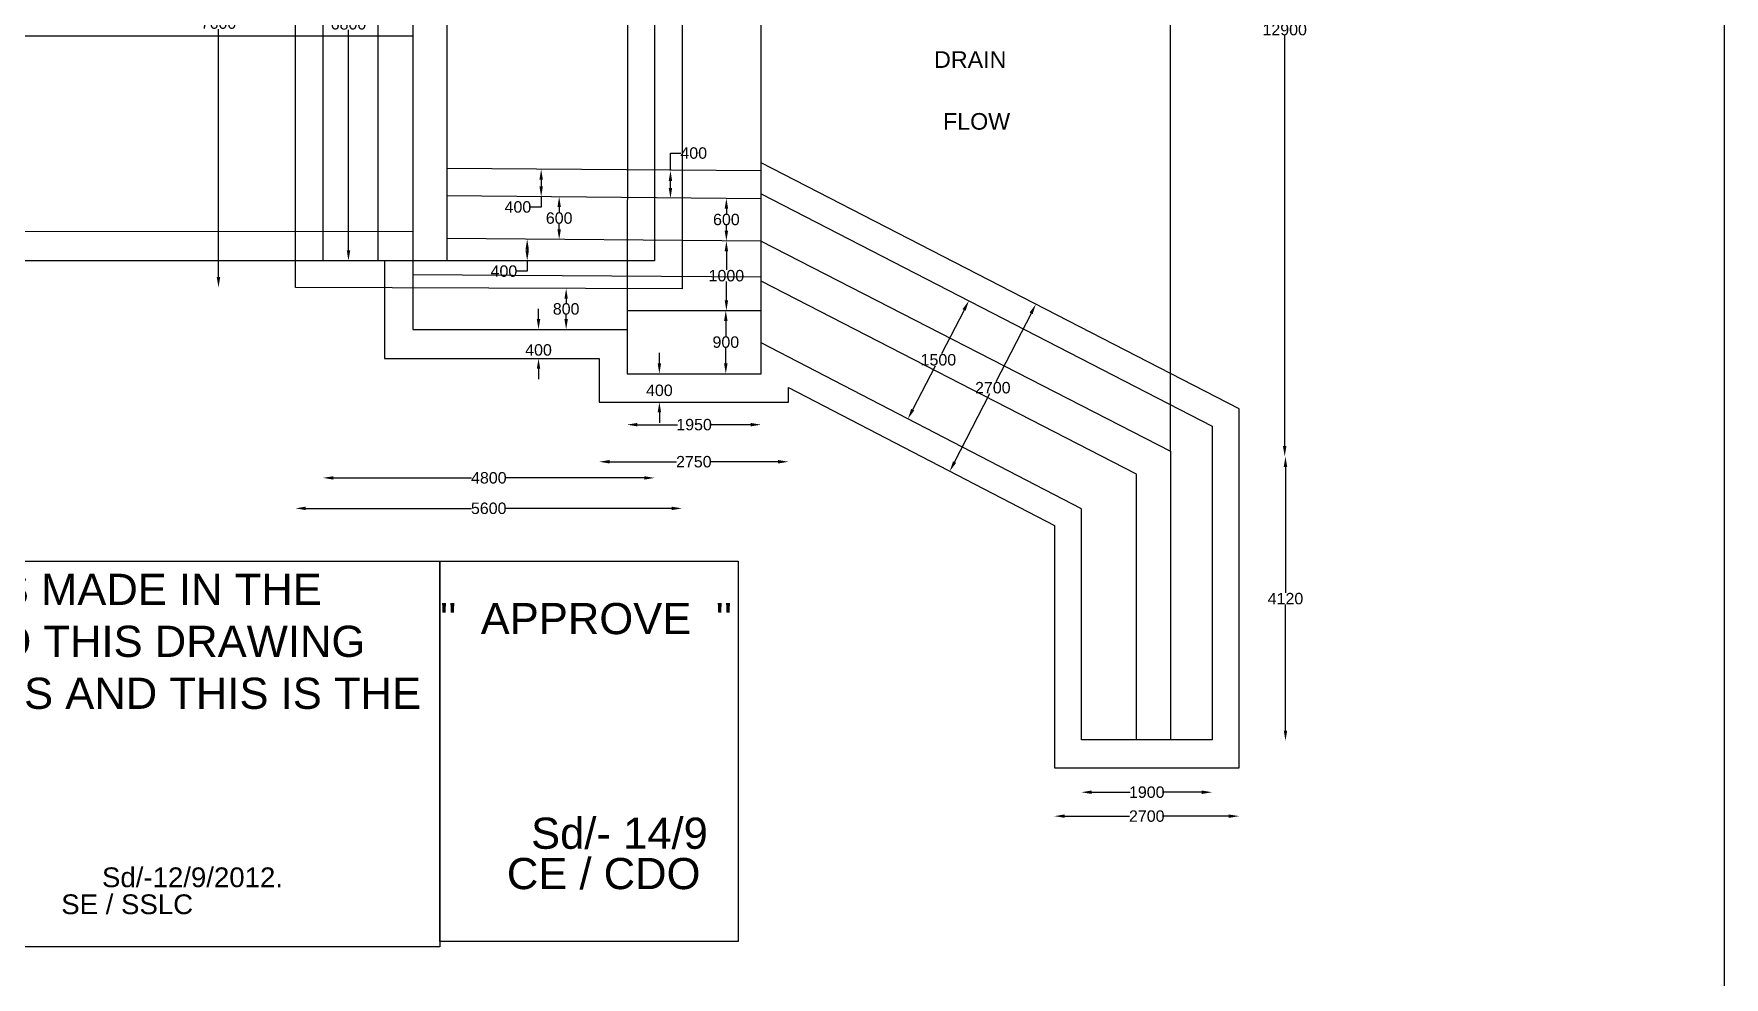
# Model space of a CAD drawing. Header units: inches. Extents: x 3910 to 36465, y 2 to 22749.
# Drawn here: x 21363 to 29493, y 5128 to 9668 of the extents above; entities that cross this region are included whole.
import ezdxf

# ---------------------------------------------------------------- set-up
doc = ezdxf.new("R2010")
doc.units = ezdxf.units.IN
doc.header["$MEASUREMENT"] = 0
doc.layers.add('DIMENSIONS', color=7, linetype='Continuous')
doc.styles.get("Standard").update_dxf_attribs({"font": 'arial.ttf', "height": 55})
doc.dimstyles.get("Standard").update_dxf_attribs({"dimtxt": 55, "dimasz": 50, "dimexe": 0.18, "dimexo": 0.0625, "dimgap": 0.09, "dimtad": 0, "dimtih": 1, "dimtoh": 1, "dimdec": 4, "dimzin": 0, "dimdsep": 46, "dimtxsty": 'Standard', "dimcen": 0.09, "dimse1": 1, "dimse2": 1, "dimadec": 0, "dimazin": 0, "dimtfac": 1, "dimtdec": 4, "dimtofl": 0, "dimtmove": 0, "dimatfit": 3, "dimfxl": 1, "dimtolj": 1, "dimtzin": 0, "dimarcsym": 0})

# ---------------------------------------------------------------- blocks, each defined once
blk = doc.blocks.new('*D80')
at = {"color": 0, "lineweight": -2, "transparency": 16777216}
for p, q in [((22251.3, 10940.3), (22251.3, 9746.8)), ((22251.3, 8496.9), (22251.3, 9690.4))]:
    blk.add_line(p, q, dxfattribs=at)
at = {"color": 0, "transparency": 16777216}
for points in [[(22242.9, 10940.3), (22259.6, 10940.3), (22251.3, 10990.3)], [(22242.9, 8496.9), (22259.6, 8496.9), (22251.3, 8446.9)]]:
    blk.add_solid(points, dxfattribs=at)
at = {"layer": 'Defpoints', "color": 0, "transparency": 16777216}
for p in [(22621.3, 10990.3), (22251.3, 8446.9), (22621.3, 8446.9)]:
    blk.add_point(p, dxfattribs=at)
at = {"color": 0, "transparency": 16777216, "insert": (22251.3, 9718.6), "char_height": 55, "attachment_point": 5}
blk.add_mtext('\\A1;7600', dxfattribs=at)
blk = doc.blocks.new('*D81')
at = {"color": 0, "lineweight": -2, "transparency": 16777216}
for p, q in [((22876.6, 10804.9), (22876.6, 9743.3)), ((22876.6, 8625.4), (22876.6, 9687))]:
    blk.add_line(p, q, dxfattribs=at)
at = {"color": 0, "transparency": 16777216}
for points in [[(22868.3, 10804.9), (22884.9, 10804.9), (22876.6, 10854.9)], [(22868.3, 8625.4), (22884.9, 8625.4), (22876.6, 8575.4)]]:
    blk.add_solid(points, dxfattribs=at)
at = {"layer": 'Defpoints', "color": 0, "transparency": 16777216}
for p in [(22831.4, 10854.9), (22831.4, 8575.4), (22876.6, 8575.4)]:
    blk.add_point(p, dxfattribs=at)
at = {"color": 0, "transparency": 16777216, "insert": (22876.6, 9715.2), "char_height": 55, "attachment_point": 5}
blk.add_mtext('\\A1;6800', dxfattribs=at)
blk = doc.blocks.new('*D109')
at = {"color": 0, "lineweight": -2, "transparency": 16777216}
for p, q in [((27379.3, 11691.1), (27379.3, 9715.6)), ((27379.3, 7683.8), (27379.3, 9659.3))]:
    blk.add_line(p, q, dxfattribs=at)
at = {"color": 0, "transparency": 16777216}
for points in [[(27371, 11691.1), (27387.7, 11691.1), (27379.3, 11741.1)], [(27371, 7683.8), (27387.7, 7683.8), (27379.3, 7633.8)]]:
    blk.add_solid(points, dxfattribs=at)
at = {"layer": 'Defpoints', "color": 0, "transparency": 16777216}
for p in [(27386.1, 11741.1), (27379.3, 7633.8), (27389, 7633.8)]:
    blk.add_point(p, dxfattribs=at)
at = {"color": 0, "transparency": 16777216, "insert": (27379.3, 9687.4), "char_height": 55, "attachment_point": 5}
blk.add_mtext('\\A1;12900', dxfattribs=at)
blk = doc.blocks.new('*D110')
at = {"layer": 'Defpoints', "color": 0, "transparency": 16777216}
for p in [(27379.3, 7633.8), (27382.7, 6265.3), (27383.1, 6265.3)]:
    blk.add_point(p, dxfattribs=at)
at = {"layer": 'DIMENSIONS', "color": 0, "lineweight": -2, "transparency": 16777216}
for p, q in [((27383.1, 7583.8), (27383.1, 6977.7)), ((27383.1, 6315.3), (27383.1, 6921.4))]:
    blk.add_line(p, q, dxfattribs=at)
at = {"layer": 'DIMENSIONS', "color": 0, "transparency": 16777216}
for points in [[(27374.8, 7583.8), (27391.4, 7583.8), (27383.1, 7633.8)], [(27374.8, 6315.3), (27391.4, 6315.3), (27383.1, 6265.3)]]:
    blk.add_solid(points, dxfattribs=at)
at = {"layer": 'DIMENSIONS', "color": 0, "transparency": 16777216, "insert": (27383.1, 6949.6), "char_height": 55, "attachment_point": 5}
blk.add_mtext('\\A1;4120', dxfattribs=at)
blk = doc.blocks.new('*D111')
at = {"layer": 'Defpoints', "color": 0, "transparency": 16777216}
for p in [(26401.3, 6271), (27030.5, 6271), (27030.5, 6018.3)]:
    blk.add_point(p, dxfattribs=at)
at = {"layer": 'DIMENSIONS', "color": 0, "lineweight": -2, "transparency": 16777216}
for p, q in [((26451.3, 6018.3), (26636.3, 6018.3)), ((26980.5, 6018.3), (26795.4, 6018.3))]:
    blk.add_line(p, q, dxfattribs=at)
at = {"layer": 'DIMENSIONS', "color": 0, "transparency": 16777216}
for points in [[(26451.3, 6026.6), (26451.3, 6009.9), (26401.3, 6018.3)], [(26980.5, 6026.6), (26980.5, 6009.9), (27030.5, 6018.3)]]:
    blk.add_solid(points, dxfattribs=at)
at = {"layer": 'DIMENSIONS', "color": 0, "transparency": 16777216, "insert": (26715.9, 6018.3), "char_height": 55, "attachment_point": 5}
blk.add_mtext('\\A1;1900', dxfattribs=at)
blk = doc.blocks.new('*D112')
at = {"layer": 'Defpoints', "color": 0, "transparency": 16777216}
for p in [(26271.7, 6136.3), (27160, 6136.3), (27160, 5903.2)]:
    blk.add_point(p, dxfattribs=at)
at = {"layer": 'DIMENSIONS', "color": 0, "lineweight": -2, "transparency": 16777216}
for p, q in [((26321.7, 5903.2), (26633.3, 5903.2)), ((27110, 5903.2), (26798.4, 5903.2))]:
    blk.add_line(p, q, dxfattribs=at)
at = {"layer": 'DIMENSIONS', "color": 0, "transparency": 16777216}
for points in [[(26321.7, 5911.5), (26321.7, 5894.9), (26271.7, 5903.2)], [(27110, 5911.5), (27110, 5894.9), (27160, 5903.2)]]:
    blk.add_solid(points, dxfattribs=at)
at = {"layer": 'DIMENSIONS', "color": 0, "transparency": 16777216, "insert": (26715.9, 5903.2), "char_height": 55, "attachment_point": 5}
blk.add_mtext('\\A1;2700', dxfattribs=at)
blk = doc.blocks.new('*D113')
at = {"layer": 'Defpoints', "color": 0, "transparency": 16777216}
for p in [(25860.2, 8383), (25860.2, 8383), (25567.2, 7814.7)]:
    blk.add_point(p, dxfattribs=at)
at = {"layer": 'DIMENSIONS', "color": 0, "lineweight": -2, "transparency": 16777216}
for p, q in [((25837.3, 8338.5), (25728.3, 8127)), ((25590.2, 7859.2), (25699.2, 8070.7))]:
    blk.add_line(p, q, dxfattribs=at)
at = {"layer": 'DIMENSIONS', "color": 0, "transparency": 16777216}
for points in [[(25829.9, 8342.3), (25844.7, 8334.7), (25860.2, 8383)], [(25582.7, 7863), (25597.6, 7855.3), (25567.2, 7814.7)]]:
    blk.add_solid(points, dxfattribs=at)
at = {"layer": 'DIMENSIONS', "color": 0, "transparency": 16777216, "insert": (25713.7, 8098.8), "char_height": 55, "attachment_point": 5}
blk.add_mtext('\\A1;1500', dxfattribs=at)
blk = doc.blocks.new('*D114')
at = {"layer": 'Defpoints', "color": 0, "transparency": 16777216}
for p in [(26182.3, 8366.5), (26182.3, 8366.5), (25768.6, 7562.5)]:
    blk.add_point(p, dxfattribs=at)
at = {"layer": 'DIMENSIONS', "color": 0, "lineweight": -2, "transparency": 16777216}
for p, q in [((26159.5, 8322.1), (25990, 7992.7)), ((25791.5, 7607), (25961, 7936.4))]:
    blk.add_line(p, q, dxfattribs=at)
at = {"layer": 'DIMENSIONS', "color": 0, "transparency": 16777216}
for points in [[(26152.1, 8325.9), (26166.9, 8318.3), (26182.3, 8366.5)], [(25784.1, 7610.8), (25798.9, 7603.2), (25768.6, 7562.5)]]:
    blk.add_solid(points, dxfattribs=at)
at = {"layer": 'DIMENSIONS', "color": 0, "transparency": 16777216, "insert": (25975.5, 7964.5), "char_height": 55, "attachment_point": 5}
blk.add_mtext('\\A1;2700', dxfattribs=at)
blk = doc.blocks.new('*D115')
at = {"color": 0, "lineweight": -2, "transparency": 16777216}
for p, q in [((24266.6, 7786.8), (24459.2, 7786.8)), ((24810.9, 7786.8), (24618.3, 7786.8))]:
    blk.add_line(p, q, dxfattribs=at)
at = {"color": 0, "transparency": 16777216}
for points in [[(24266.6, 7795.2), (24266.6, 7778.5), (24216.6, 7786.8)], [(24810.9, 7795.2), (24810.9, 7778.5), (24860.9, 7786.8)]]:
    blk.add_solid(points, dxfattribs=at)
at = {"layer": 'Defpoints', "color": 0, "transparency": 16777216}
for p in [(24216.6, 8031.8), (24860.9, 8031.8), (24860.9, 7786.8)]:
    blk.add_point(p, dxfattribs=at)
at = {"color": 0, "transparency": 16777216, "insert": (24538.8, 7786.8), "char_height": 55, "attachment_point": 5}
blk.add_mtext('\\A1;1950', dxfattribs=at)
blk = doc.blocks.new('*D116')
at = {"color": 0, "lineweight": -2, "transparency": 16777216}
for p, q in [((24132, 7608.4), (24454.9, 7608.4)), ((24943, 7608.4), (24620.1, 7608.4))]:
    blk.add_line(p, q, dxfattribs=at)
at = {"color": 0, "transparency": 16777216}
for points in [[(24132, 7616.7), (24132, 7600), (24082, 7608.4)], [(24943, 7616.7), (24943, 7600), (24993, 7608.4)]]:
    blk.add_solid(points, dxfattribs=at)
at = {"layer": 'Defpoints', "color": 0, "transparency": 16777216}
for p in [(24082, 7895.8), (24993, 7895.8), (24993, 7608.4)]:
    blk.add_point(p, dxfattribs=at)
at = {"color": 0, "transparency": 16777216, "insert": (24537.5, 7608.4), "char_height": 55, "attachment_point": 5}
blk.add_mtext('\\A1;2750', dxfattribs=at)
blk = doc.blocks.new('*D117')
at = {"color": 0, "lineweight": -2, "transparency": 16777216}
for p, q in [((22804.3, 7530.7), (23468.3, 7530.7)), ((24298.8, 7530.7), (23634.8, 7530.7))]:
    blk.add_line(p, q, dxfattribs=at)
at = {"color": 0, "transparency": 16777216}
for points in [[(22804.3, 7539), (22804.3, 7522.4), (22754.3, 7530.7)], [(24298.8, 7539), (24298.8, 7522.4), (24348.8, 7530.7)]]:
    blk.add_solid(points, dxfattribs=at)
at = {"layer": 'Defpoints', "color": 0, "transparency": 16777216}
for p in [(22754.3, 8575.4), (24348.8, 8575.4), (24348.8, 7530.7)]:
    blk.add_point(p, dxfattribs=at)
at = {"color": 0, "transparency": 16777216, "insert": (23551.5, 7530.7), "char_height": 55, "attachment_point": 5}
blk.add_mtext('\\A1;4800', dxfattribs=at)
blk = doc.blocks.new('*D118')
at = {"layer": 'Defpoints', "color": 0, "transparency": 16777216}
for p in [(22621.3, 8446.9), (24480.8, 8441.1), (24480.8, 7384.1)]:
    blk.add_point(p, dxfattribs=at)
at = {"layer": 'DIMENSIONS', "color": 0, "lineweight": -2, "transparency": 16777216}
for p, q in [((22671.3, 7384.1), (23468.9, 7384.1)), ((24430.8, 7384.1), (23633.2, 7384.1))]:
    blk.add_line(p, q, dxfattribs=at)
at = {"layer": 'DIMENSIONS', "color": 0, "transparency": 16777216}
for points in [[(22671.3, 7392.4), (22671.3, 7375.8), (22621.3, 7384.1)], [(24430.8, 7392.4), (24430.8, 7375.8), (24480.8, 7384.1)]]:
    blk.add_solid(points, dxfattribs=at)
at = {"layer": 'DIMENSIONS', "color": 0, "transparency": 16777216, "insert": (23551, 7384.1), "char_height": 55, "attachment_point": 5}
blk.add_mtext('\\A1;5600', dxfattribs=at)
blk = doc.blocks.new('*D119')
at = {"color": 0, "lineweight": -2, "transparency": 16777216}
for p, q in [((23790.6, 8294.5), (23790.6, 8344.5)), ((23790.6, 8055.5), (23790.6, 8005.5))]:
    blk.add_line(p, q, dxfattribs=at)
at = {"color": 0, "transparency": 16777216}
for points in [[(23782.3, 8294.5), (23799, 8294.5), (23790.6, 8244.5)], [(23782.3, 8055.5), (23799, 8055.5), (23790.6, 8105.5)]]:
    blk.add_solid(points, dxfattribs=at)
at = {"layer": 'Defpoints', "color": 0, "transparency": 16777216}
for p in [(23873.8, 8244.5), (23790.6, 8105.5), (23873.8, 8105.5)]:
    blk.add_point(p, dxfattribs=at)
at = {"color": 0, "transparency": 16777216, "insert": (23790.6, 8146.1), "char_height": 55, "attachment_point": 5}
blk.add_mtext('\\A1;400', dxfattribs=at)
blk = doc.blocks.new('*D120')
at = {"color": 0, "lineweight": -2, "transparency": 16777216}
for p, q in [((23923.4, 8392.8), (23923.4, 8371.8)), ((23923.4, 8294.5), (23923.4, 8315.5))]:
    blk.add_line(p, q, dxfattribs=at)
at = {"color": 0, "transparency": 16777216}
for points in [[(23915.1, 8392.8), (23931.7, 8392.8), (23923.4, 8442.8)], [(23915.1, 8294.5), (23931.7, 8294.5), (23923.4, 8244.5)]]:
    blk.add_solid(points, dxfattribs=at)
at = {"layer": 'Defpoints', "color": 0, "transparency": 16777216}
for p in [(23932.8, 8442.8), (23923.4, 8244.5), (23932.5, 8244.5)]:
    blk.add_point(p, dxfattribs=at)
at = {"color": 0, "transparency": 16777216, "insert": (23923.4, 8343.6), "char_height": 55, "attachment_point": 5}
blk.add_mtext('\\A1;800', dxfattribs=at)
blk = doc.blocks.new('*D121')
at = {"color": 0, "lineweight": -2, "transparency": 16777216}
for p, q in [((23889.8, 8833.9), (23889.8, 8808.8)), ((23889.8, 8727.5), (23889.8, 8752.5))]:
    blk.add_line(p, q, dxfattribs=at)
at = {"color": 0, "transparency": 16777216}
for points in [[(23881.5, 8833.9), (23898.2, 8833.9), (23889.8, 8883.9)], [(23881.5, 8727.5), (23898.2, 8727.5), (23889.8, 8677.5)]]:
    blk.add_solid(points, dxfattribs=at)
at = {"layer": 'Defpoints', "color": 0, "transparency": 16777216}
for p in [(23894.2, 8883.9), (23889.8, 8677.5), (23892.5, 8677.5)]:
    blk.add_point(p, dxfattribs=at)
at = {"color": 0, "transparency": 16777216, "insert": (23889.8, 8780.7), "char_height": 55, "attachment_point": 5}
blk.add_mtext('\\A1;600', dxfattribs=at)
blk = doc.blocks.new('*D122')
at = {"color": 0, "lineweight": -2, "transparency": 16777216}
for p, q in [((23803.3, 8965.9), (23803.3, 8934.1)), ((23803.3, 8884.1), (23803.3, 8834.1)), ((23803.3, 8834.1), (23753.3, 8834.1))]:
    blk.add_line(p, q, dxfattribs=at)
at = {"color": 0, "transparency": 16777216}
for points in [[(23795, 8965.9), (23811.6, 8965.9), (23803.3, 9015.9)], [(23795, 8934.1), (23811.6, 8934.1), (23803.3, 8884.1)]]:
    blk.add_solid(points, dxfattribs=at)
at = {"layer": 'Defpoints', "color": 0, "transparency": 16777216}
for p in [(23866, 9015.9), (23803.3, 8884.1), (23864.7, 8884.1)]:
    blk.add_point(p, dxfattribs=at)
at = {"color": 0, "transparency": 16777216, "insert": (23691.4, 8834.1), "char_height": 55, "attachment_point": 5}
blk.add_mtext('\\A1;400', dxfattribs=at)
blk = doc.blocks.new('*D123')
at = {"color": 0, "lineweight": -2, "transparency": 16777216}
for p, q in [((23736.1, 8628.8), (23736.1, 8625.4)), ((23736.1, 8575.4), (23736.1, 8525.4)), ((23736.1, 8525.4), (23686.1, 8525.4))]:
    blk.add_line(p, q, dxfattribs=at)
at = {"color": 0, "transparency": 16777216}
for points in [[(23727.7, 8628.8), (23744.4, 8628.8), (23736.1, 8678.8)], [(23727.7, 8625.4), (23744.4, 8625.4), (23736.1, 8575.4)]]:
    blk.add_solid(points, dxfattribs=at)
at = {"layer": 'Defpoints', "color": 0, "transparency": 16777216}
for p in [(23736.1, 8678.8), (23736.1, 8575.4), (23736.1, 8575.4)]:
    blk.add_point(p, dxfattribs=at)
at = {"color": 0, "transparency": 16777216, "insert": (23624.2, 8525.4), "char_height": 55, "attachment_point": 5}
blk.add_mtext('\\A1;400', dxfattribs=at)
blk = doc.blocks.new('*D124')
at = {"color": 0, "lineweight": -2, "transparency": 16777216}
for p, q in [((24371.8, 8081.8), (24371.8, 8131.8)), ((24371.8, 7845.8), (24371.8, 7795.8))]:
    blk.add_line(p, q, dxfattribs=at)
at = {"color": 0, "transparency": 16777216}
for points in [[(24363.5, 8081.8), (24380.2, 8081.8), (24371.8, 8031.8)], [(24363.5, 7845.8), (24380.2, 7845.8), (24371.8, 7895.8)]]:
    blk.add_solid(points, dxfattribs=at)
at = {"layer": 'Defpoints', "color": 0, "transparency": 16777216}
for p in [(24483.7, 8031.8), (24371.8, 7895.8), (24483.7, 7895.8)]:
    blk.add_point(p, dxfattribs=at)
at = {"color": 0, "transparency": 16777216, "insert": (24371.8, 7951.7), "char_height": 55, "attachment_point": 5}
blk.add_mtext('\\A1;400', dxfattribs=at)
blk = doc.blocks.new('*D125')
at = {"color": 0, "lineweight": -2, "transparency": 16777216}
for p, q in [((24691.4, 8285.8), (24691.4, 8212)), ((24691.4, 8081.8), (24691.4, 8155.6))]:
    blk.add_line(p, q, dxfattribs=at)
at = {"color": 0, "transparency": 16777216}
for points in [[(24683, 8285.8), (24699.7, 8285.8), (24691.4, 8335.8)], [(24683, 8081.8), (24699.7, 8081.8), (24691.4, 8031.8)]]:
    blk.add_solid(points, dxfattribs=at)
at = {"layer": 'Defpoints', "color": 0, "transparency": 16777216}
for p in [(24691.4, 8335.8), (24691.4, 8031.8), (24691.4, 8031.8)]:
    blk.add_point(p, dxfattribs=at)
at = {"color": 0, "transparency": 16777216, "insert": (24691.4, 8183.8), "char_height": 55, "attachment_point": 5}
blk.add_mtext('\\A1;900', dxfattribs=at)
blk = doc.blocks.new('*D126')
at = {"color": 0, "lineweight": -2, "transparency": 16777216}
for p, q in [((24694.1, 8620.9), (24694.1, 8531.5)), ((24694.1, 8385.8), (24694.1, 8475.2))]:
    blk.add_line(p, q, dxfattribs=at)
at = {"color": 0, "transparency": 16777216}
for points in [[(24685.8, 8620.9), (24702.5, 8620.9), (24694.1, 8670.9)], [(24685.8, 8385.8), (24702.5, 8385.8), (24694.1, 8335.8)]]:
    blk.add_solid(points, dxfattribs=at)
at = {"layer": 'Defpoints', "color": 0, "transparency": 16777216}
for p in [(24694.1, 8670.9), (24694.1, 8670.9), (24691.4, 8335.8)]:
    blk.add_point(p, dxfattribs=at)
at = {"color": 0, "transparency": 16777216, "insert": (24694.1, 8503.4), "char_height": 55, "attachment_point": 5}
blk.add_mtext('\\A1;1000', dxfattribs=at)
blk = doc.blocks.new('*D127')
at = {"color": 0, "lineweight": -2, "transparency": 16777216}
for p, q in [((24694.1, 8826.5), (24694.1, 8801.9)), ((24694.1, 8720.9), (24694.1, 8745.5))]:
    blk.add_line(p, q, dxfattribs=at)
at = {"color": 0, "transparency": 16777216}
for points in [[(24685.8, 8826.5), (24702.5, 8826.5), (24694.1, 8876.5)], [(24685.8, 8720.9), (24702.5, 8720.9), (24694.1, 8670.9)]]:
    blk.add_solid(points, dxfattribs=at)
at = {"layer": 'Defpoints', "color": 0, "transparency": 16777216}
for p in [(24690, 8876.5), (24694.1, 8670.9), (24694.1, 8670.9)]:
    blk.add_point(p, dxfattribs=at)
at = {"color": 0, "transparency": 16777216, "insert": (24694.1, 8773.7), "char_height": 55, "attachment_point": 5}
blk.add_mtext('\\A1;600', dxfattribs=at)
blk = doc.blocks.new('*D128')
at = {"color": 0, "lineweight": -2, "transparency": 16777216}
for p, q in [((24425.1, 9009.5), (24425.1, 9093.5)), ((24425.1, 9093.5), (24475.1, 9093.5)), ((24425.1, 8925.7), (24425.1, 8959.5))]:
    blk.add_line(p, q, dxfattribs=at)
at = {"color": 0, "transparency": 16777216}
for points in [[(24416.8, 8959.5), (24433.4, 8959.5), (24425.1, 9009.5)], [(24416.8, 8925.7), (24433.4, 8925.7), (24425.1, 8875.7)]]:
    blk.add_solid(points, dxfattribs=at)
at = {"layer": 'Defpoints', "color": 0, "transparency": 16777216}
for p in [(24778.2, 9009.5), (24425.1, 8875.7), (24776.9, 8875.7)]:
    blk.add_point(p, dxfattribs=at)
at = {"color": 0, "transparency": 16777216, "insert": (24537, 9093.5), "char_height": 55, "attachment_point": 5}
blk.add_mtext('\\A1;400', dxfattribs=at)

msp = doc.modelspace()

# ---------------------------------------------------------------- linework, layer by layer
at = {"color": 0}
for points in [[(29493.07547, 16571.57452), (29493.07547, 4133.64921), (26857.74873, 4160.96472), (26774.35758, 3804.99464), (26582.55787, 4447.88378), (26487.25357, 4158.58367), (22085.28161, 4176.2838), (22011.38247, 3714.01365), (21986.97914, 4463.44912), (21891.37044, 4178.47282), (17134.33847, 4189.82344), (17052.2519, 3736.70962), (16877.24269, 4480.00238), (16795.54294, 4193.04374), (4197.27344, 4171.83137)], [(23056.17918, 10854.6629), (23056.17918, 11328.12688), (24086.21316, 11328.12688), (24086.21316, 11526.17555), (24997.04682, 11526.17555), (24997.04682, 11441.83097), (26288.62798, 12103.10146), (26288.62798, 13259.13166), (27169.36902, 13259.13166), (27169.36902, 11535.02345), (24861.70453, 10374.33411), (24861.70453, 11386.31243), (24220.32681, 11386.31243), (24216.56018, 8031.77863), (24860.94981, 8031.77863), (24860.94981, 10373.9545)], [(26829.92671, 7658.62729), (26832.07066, 13121.89659), (27036.09574, 13121.89659), (27036.09574, 11616.47486), (24861.70453, 10529.40353)], [(22621.26487, 8446.87723), (22621.26487, 10990.34072), (24480.82527, 10990.34072), (24480.82527, 8441.07113), (22621.26487, 8446.87723)], [(13759.74998, 10866.51667), (24348.77171, 10853.01473), (24348.77171, 8575.37734), (13759.74998, 8575.37734)], [(22754.28163, 8575.37734), (22757.18841, 10855.04414)], [(23018.79459, 8575.37734), (23021.70094, 10854.70686)], [(23349.91086, 10854.28837), (23349.91086, 8575.37734)], [(23186.83748, 10729.93998), (23186.83748, 8245.3162), (24216.79866, 8244.15972)], [(23186.21081, 9656.07807), (13327.79178, 9656.07807)], [(23049.29484, 8575.37734), (23049.29484, 8105.47399), (24081.9858, 8105.47399), (24081.9858, 7895.75629), (24993.01257, 7895.75629), (24993.01257, 7965.0008), (26271.66212, 7301.53844), (26271.66212, 6136.34486), (27160.04181, 6136.34486), (27160.04181, 7863.46654), (24860.94981, 9046.4614)], [(24860.94981, 9008.88192), (23349.91086, 9019.47127)], [(23349.91086, 8888.87094), (24860.94981, 8874.97505)], [(24860.94981, 8898.19967), (27030.47298, 7779.5779), (27030.47298, 6271.02885), (26401.28654, 6271.02885), (26401.28654, 7381.85847), (24860.94981, 8181.27361)], [(13327.79178, 8716.78383), (23183.96598, 8718.61214)], [(24860.94981, 8669.51263), (23349.91086, 8681.92401)], [(24860.94981, 8669.51263), (26829.92671, 7658.62729), (26829.92671, 6271.02885)], [(23186.83748, 8509.89772), (24860.94981, 8497.9284)], [(26666.55875, 6271.02885), (26666.55875, 7548.57716), (24860.94981, 8477.45384)], [(24216.90158, 8335.82776), (24860.94981, 8335.82776)]]:
    msp.add_lwpolyline(points, dxfattribs=at)
at = {"layer": 'DIMENSIONS', "color": 0}
for points in [[(16987.49448, 7130.53011), (23316.08435, 7130.53011), (23316.08435, 5275.16351), (16987.49448, 5275.16351)], [(23316.08435, 7130.53011), (24751.35766, 7130.53011), (24751.35766, 5300.11058), (23316.08435, 5300.11058)]]:
    msp.add_lwpolyline(points, close=True, dxfattribs=at)

# ---------------------------------------------------------------- texts
at = {"color": 0}
for s, height, p in [('DRAIN ', 80, (25693.03469, 9503.61221)), ('FLOW ', 80, (25736.10871, 9206.1748)), ("''  APPROVE  ''", 150, (23316.08435, 6778.84516)), ('Sd/- 14/9', 150, (23754.74073, 5746.13354)), ('CE / CDO ', 150, (23638.22536, 5552.04894)), ('Sd/-12/9/2012.', 95, (21691.01974, 5561.49374)), ('SE / SSLC', 95, (21495.08625, 5431.6773))]:
    msp.add_text(s, height=height, dxfattribs=at).set_placement(p)
at = {"color": 0, "insert": (17113.86417, 7069.44263), "char_height": 150, "width": 6143.7371748, "attachment_point": 1}
msp.add_mtext('CERTIFIED THAT ALL THE CORRECTIONS MADE IN THE  VETTED DRAWING ARE CARRIED OUT TO THIS DRAWING  EXCEPT TWENTY FIVE (25) CORRECTIONS AND THIS IS THE  FINAL DRAWING FOR APPROVAL', dxfattribs=at)

# ---------------------------------------------------------------- dimensions: what is measured, and where the dimension line sits
at = {"color": 0}
for base, p1, p2, text, picture, middle in [((27379.33184, 7633.79027), (27386.08385, 11741.08836), (27389.03562, 7633.79027), '12900', '*D109', (27379.33184, 9687.43932)), ((22251.27848, 8446.87723), (22621.26487, 10990.34072), (22621.26487, 8446.87723), '7600', '*D80', (22251.27848, 9718.60898)), ((22876.5988, 8575.37734), (22831.4069, 10854.94951), (22831.4069, 8575.37734), '6800', '*D81', (22876.5988, 9715.16343)), ((23803.29502, 8884.13644), (23865.95168, 9015.85486), (23864.74037, 8884.13644), '400', '*D122', (23691.43319, 8834.13644)), ((23889.83262, 8677.46696), (23894.23532, 8883.8652), (23892.54, 8677.46696), '600', '*D121', (23889.83262, 8780.66608)), ((24694.12361, 8670.8829), (24689.98234, 8876.54731), (24694.12361, 8670.8829), '600', '*D127', (24694.12361, 8773.71511)), ((23736.081, 8575.37734), (23736.081, 8678.75208), (23736.081, 8575.37734), '400', '*D123', (23624.21917, 8525.37734)), ((24694.12361, 8670.8829), (24691.37153, 8335.82776), (24694.12361, 8670.8829), '1000', '*D126', (24694.12361, 8503.35533)), ((23923.4146, 8244.47889), (23932.76548, 8442.78234), (23932.54281, 8244.47889), '800', '*D120', (23923.4146, 8343.63061)), ((24691.37153, 8031.77863), (24691.37153, 8335.82776), (24691.37153, 8031.77863), '900', '*D125', (24691.37153, 8183.8032))]:
    dim = msp.add_linear_dim(base=base, p1=p1, p2=p2, angle=90, text=text, dimstyle='Standard', dxfattribs=at)
    dim.commit()
    dim.dimension.update_dxf_attribs({"geometry": picture, "text_midpoint": middle})
for base, p1, p2, picture, middle in [((24425.09773, 8875.74767), (24778.16494, 9009.46208), (24776.93527, 8875.74767), '*D128', (24536.95956, 9093.47522)), ((23790.64082, 8105.47399), (23873.84215, 8244.5448), (23873.84215, 8105.47399), '*D119', (23790.64082, 8146.14528)), ((24371.83673, 7895.75629), (24483.69855, 8031.77863), (24483.69855, 7895.75629), '*D124', (24371.83673, 7951.70653))]:
    dim = msp.add_linear_dim(base=base, p1=p1, p2=p2, angle=90, text='400', dimstyle='Standard', dxfattribs=at)
    dim.commit()
    dim.dimension.update_dxf_attribs({"geometry": picture, "text_midpoint": middle, "dimtype": 160})
dim = msp.add_linear_dim(base=(24348.77171, 7530.70195), p1=(22754.28163, 8575.37734), p2=(24348.77171, 8575.37734), text='4800', dimstyle='Standard', dxfattribs=at)
dim.commit()
dim.dimension.update_dxf_attribs({"geometry": '*D117', "text_midpoint": (23551.52667, 7530.70195)})
for p1, p2, distance, text, picture, middle in [((24216.56018, 8031.77863), (24860.94981, 8031.77863), -244.95642, '1950', '*D115', (24538.755, 7786.82221)), ((24081.9858, 7895.75629), (24993.01257, 7895.75629), -287.38764, '2750', '*D116', (24537.49918, 7608.36865))]:
    dim = msp.add_aligned_dim(p1=p1, p2=p2, distance=distance, text=text, dimstyle='Standard', dxfattribs=at)
    dim.commit()
    dim.dimension.update_dxf_attribs({"geometry": picture, "text_midpoint": middle})
at = {"layer": 'DIMENSIONS', "color": 0}
for base, p1, p2, text, picture, middle in [((24480.82527, 7384.09273), (22621.26487, 8446.87723), (24480.82527, 8441.07113), '5600', '*D118', (23551.04507, 7384.09273)), ((27030.47298, 6018.26999), (26401.28654, 6271.02885), (27030.47298, 6271.02885), '1900', '*D111', (26715.87976, 6018.26999)), ((27160.04181, 5903.19975), (26271.66212, 6136.34486), (27160.04181, 6136.34486), '2700', '*D112', (26715.85197, 5903.19975))]:
    dim = msp.add_linear_dim(base=base, p1=p1, p2=p2, text=text, dimstyle='Standard', dxfattribs=at)
    dim.commit()
    dim.dimension.update_dxf_attribs({"geometry": picture, "text_midpoint": middle})
for p1, p2, text, picture, middle in [((25567.23655, 7814.71979), (25860.22775, 8382.96477), '1500', '*D113', (25713.73215, 8098.84228)), ((25768.64454, 7562.5429), (26182.34089, 8366.5413), '2700', '*D114', (25975.49271, 7964.5421))]:
    dim = msp.add_aligned_dim(p1=p1, p2=p2, distance=0, text=text, dimstyle='Standard', dxfattribs=at)
    dim.commit()
    dim.dimension.update_dxf_attribs({"geometry": picture, "text_midpoint": middle})
dim = msp.add_linear_dim(base=(27383.08679, 6265.31687), p1=(27379.33184, 7633.79027), p2=(27382.73819, 6265.31687), angle=90, text='4120', dimstyle='Standard', dxfattribs=at)
dim.commit()
dim.dimension.update_dxf_attribs({"geometry": '*D110', "text_midpoint": (27383.08679, 6949.55357)})

doc.saveas('drawing.dxf')
